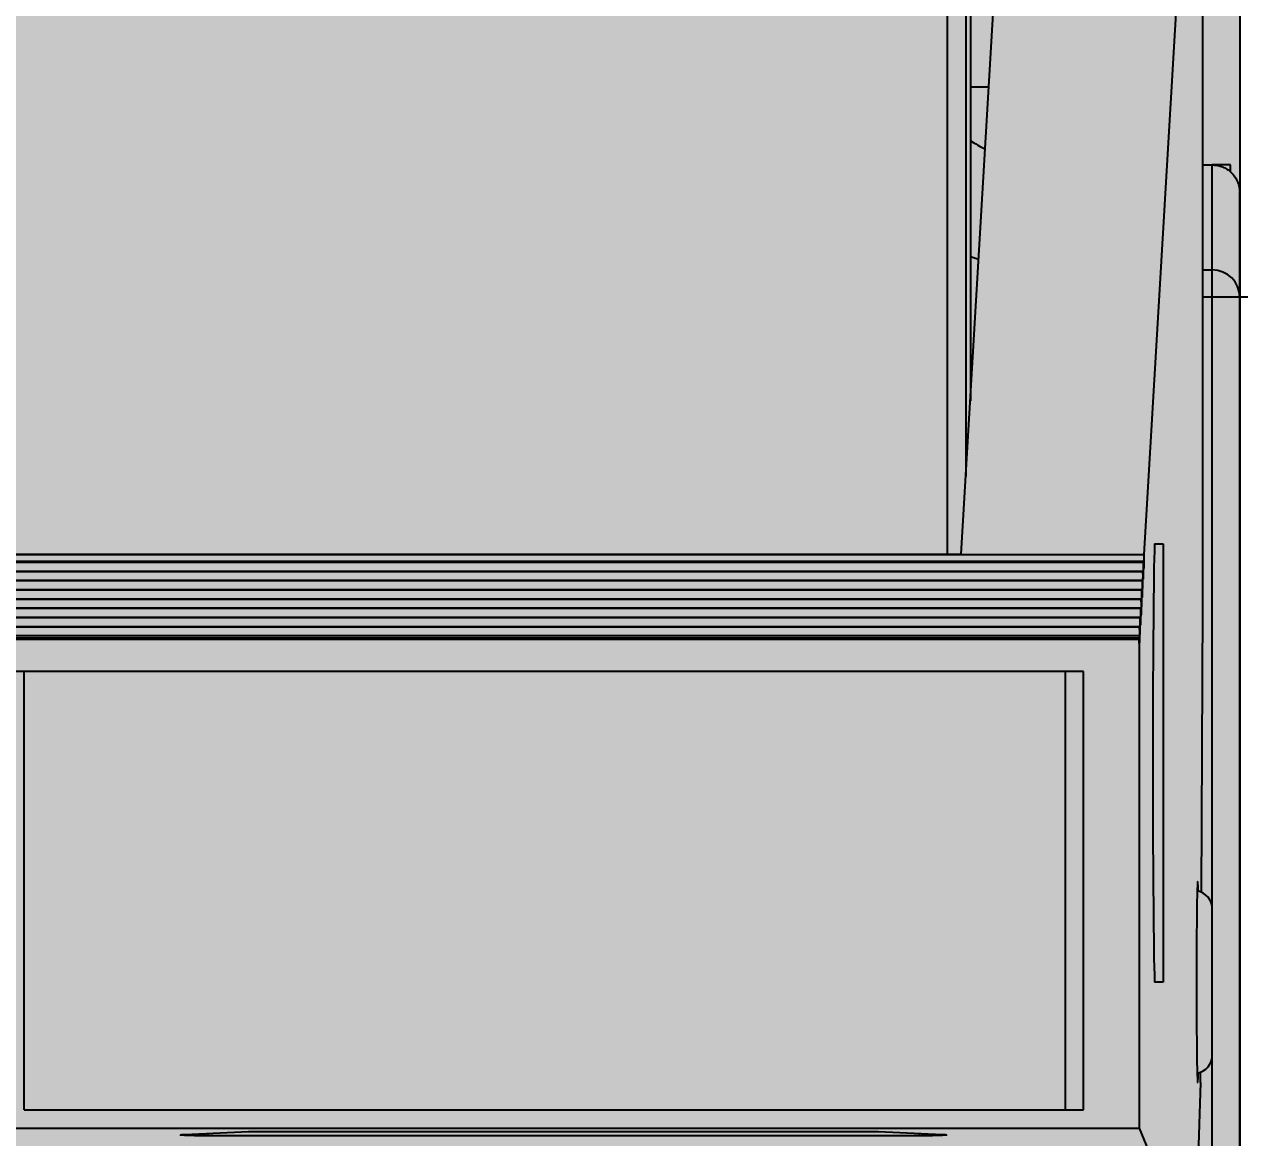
# Model space of a CAD drawing. Extents: x -20 to 1437, y -5898 to 436.
# Drawn here: x 928.63 to 941.94, y 65.35 to 77.55 of the extents above; entities that cross this region are included whole.
import ezdxf

# ---------------------------------------------------------------- set-up
doc = ezdxf.new("R2010")
doc.units = 0
doc.layers.add('MAIN-1', color=7, linetype='Continuous')
doc.layers.add('SYMS', color=7, linetype='Continuous')
doc.dimstyles.new('ISO-25', dxfattribs={"dimtxt": 2.5, "dimasz": 2.5, "dimexe": 1.25, "dimexo": 0.625, "dimtad": 1, "dimtxsty": 'Standard', "dimcen": 2.5, "dimadec": 0, "dimazin": 0, "dimtfac": 1, "dimtmove": 0, "dimatfit": 3, "dimfxl": 1, "dimarcsym": 0})

# ---------------------------------------------------------------- blocks, each defined once
blk = doc.blocks.new('*D43')
at = {"layer": 'Defpoints', "color": 0, "transparency": 16777216}
for p in [(1014.705, 432.767), (752.055, 274.435), (1014.705, -31.651)]:
    blk.add_point(p, dxfattribs=at)
at = {"layer": 'SYMS', "color": 0, "lineweight": -2, "transparency": 16777216}
for p, q in [((752.055, 275.06), (752.055, 434.017)), ((1014.705, -31.026), (1014.705, 434.017)), ((754.555, 432.767), (1012.205, 432.767))]:
    blk.add_line(p, q, dxfattribs=at)
at = {"layer": 'SYMS', "color": 0, "transparency": 16777216}
for points in [[(754.555, 433.183), (754.555, 432.35), (752.055, 432.767)], [(1012.205, 433.183), (1012.205, 432.35), (1014.705, 432.767)]]:
    blk.add_solid(points, dxfattribs=at)
at = {"layer": 'SYMS', "color": 0, "transparency": 16777216, "insert": (883.38, 434.85), "char_height": 2.5, "attachment_point": 5}
blk.add_mtext('262,65', dxfattribs=at)

msp = doc.modelspace()

# ---------------------------------------------------------------- hatches: boundary and pattern name
at = {"layer": 'SYMS', "true_color": 0x636466}
h = msp.add_hatch(color=251, dxfattribs=at)
h.dxf.hatch_style = 1
h.paths.add_polyline_path([(915.044, 38.159), (941.944, 38.159), (941.944, 117.159), (915.044, 117.159)])

# ---------------------------------------------------------------- linework, layer by layer
at = {"layer": 'MAIN-1'}
for p, q in [((938.994, 88.117), (938.994, 73.425)), ((941.54, 71.163), (941.54, 81.694)), ((938.894, 71.746), (939.475, 81.559)), ((941.475, 81.559), (940.894, 71.741)), ((938.745, 71.746), (938.745, 77.884)), ((938.945, 77.884), (938.945, 72.598)), ((939.197, 76.859), (938.994, 76.859)), ((941.54, 76.009), (941.644, 76.009)), ((941.844, 76.009), (941.644, 76.009)), ((941.644, 76.009), (941.656, 76.009)), ((941.644, 74.859), (941.644, 76.009)), ((941.656, 76.009), (941.669, 76.008)), ((941.669, 76.008), (941.681, 76.007)), ((941.681, 76.007), (941.694, 76.005)), ((941.694, 76.005), (941.706, 76.002)), ((941.844, 75.933), (941.844, 76.009)), ((941.706, 76.002), (941.718, 76)), ((941.718, 76), (941.731, 75.996)), ((941.731, 75.996), (941.743, 75.992)), ((941.743, 75.992), (941.755, 75.987)), ((941.755, 75.987), (941.768, 75.982)), ((941.768, 75.982), (941.78, 75.976)), ((941.78, 75.976), (941.792, 75.97)), ((941.792, 75.97), (941.804, 75.962)), ((941.804, 75.962), (941.816, 75.954)), ((941.816, 75.954), (941.828, 75.946)), ((941.828, 75.946), (941.84, 75.936)), ((941.84, 75.936), (941.851, 75.926)), ((941.851, 75.926), (941.862, 75.915)), ((941.862, 75.915), (941.873, 75.903)), ((941.873, 75.903), (941.883, 75.89)), ((941.883, 75.89), (941.892, 75.877)), ((941.892, 75.877), (941.901, 75.863)), ((941.901, 75.863), (941.91, 75.847)), ((941.91, 75.847), (941.917, 75.832)), ((941.917, 75.832), (941.924, 75.815)), ((941.924, 75.815), (941.93, 75.799)), ((941.93, 75.799), (941.935, 75.781)), ((941.935, 75.781), (941.939, 75.764)), ((941.939, 75.764), (941.941, 75.746)), ((941.941, 75.746), (941.943, 75.727)), ((941.943, 75.727), (941.944, 75.709)), ((941.944, 75.709), (941.944, 74.559)), ((941.944, 74.559), (941.944, 75.709)), ((941.54, 74.859), (941.644, 74.859)), ((941.644, 74.559), (941.644, 74.859)), ((941.644, 74.559), (941.54, 74.559)), ((941.644, 67.859), (941.644, 74.559)), ((941.944, 74.559), (941.644, 74.559)), ((941.944, 74.559), (941.944, 56.959)), ((941.944, 56.959), (941.944, 74.559)), ((942.239, 74.559), (941.944, 74.559)), ((917.985, 71.746), (938.894, 71.746)), ((941.009, 71.781), (941.007, 71.695)), ((941.011, 71.859), (941.009, 71.781)), ((941.011, 71.859), (941.105, 71.859)), ((941.105, 71.859), (941.105, 67.059)), ((915.985, 71.741), (940.894, 71.741)), ((915.986, 71.668), (940.893, 71.668)), ((915.99, 71.658), (940.889, 71.658)), ((940.889, 71.651), (940.888, 71.647)), ((940.888, 71.647), (940.888, 71.643)), ((940.888, 71.643), (940.888, 71.639)), ((940.888, 71.639), (940.888, 71.634)), ((940.888, 71.634), (940.888, 71.629)), ((940.888, 71.629), (940.888, 71.623)), ((940.888, 71.623), (940.888, 71.616)), ((940.888, 71.616), (940.888, 71.61)), ((940.889, 71.658), (940.889, 71.658)), ((940.889, 71.658), (940.889, 71.657)), ((940.889, 71.657), (940.889, 71.658)), ((940.889, 71.658), (940.889, 71.658)), ((940.889, 71.657), (940.889, 71.655)), ((940.89, 71.655), (940.889, 71.657)), ((940.889, 71.655), (940.889, 71.653)), ((940.889, 71.653), (940.889, 71.651)), ((940.89, 71.652), (940.89, 71.655)), ((940.89, 71.649), (940.89, 71.652)), ((940.89, 71.646), (940.89, 71.649)), ((940.89, 71.641), (940.89, 71.646)), ((940.89, 71.636), (940.89, 71.641)), ((940.89, 71.63), (940.89, 71.636)), ((940.89, 71.624), (940.89, 71.63)), ((940.891, 71.617), (940.89, 71.624)), ((940.891, 71.608), (940.891, 71.617)), ((940.894, 71.715), (940.893, 71.711)), ((940.893, 71.711), (940.893, 71.706)), ((940.893, 71.706), (940.893, 71.702)), ((940.893, 71.702), (940.893, 71.697)), ((940.893, 71.697), (940.893, 71.692)), ((940.893, 71.692), (940.893, 71.686)), ((940.893, 71.686), (940.893, 71.681)), ((940.893, 71.681), (940.893, 71.675)), ((940.893, 71.675), (940.893, 71.668)), ((940.893, 71.668), (940.893, 71.656)), ((940.893, 71.656), (940.893, 71.645)), ((940.893, 71.645), (940.893, 71.636)), ((940.893, 71.636), (940.893, 71.628)), ((940.893, 71.628), (940.893, 71.621)), ((940.893, 71.621), (940.893, 71.615)), ((940.893, 71.615), (940.893, 71.61)), ((940.894, 71.741), (940.894, 71.74)), ((940.894, 71.74), (940.894, 71.738)), ((940.894, 71.738), (940.894, 71.736)), ((940.894, 71.736), (940.894, 71.734)), ((940.894, 71.734), (940.894, 71.731)), ((940.894, 71.731), (940.894, 71.728)), ((940.894, 71.728), (940.894, 71.725)), ((940.894, 71.725), (940.894, 71.722)), ((940.894, 71.722), (940.894, 71.718)), ((940.894, 71.718), (940.894, 71.715)), ((941.007, 71.695), (941.005, 71.599)), ((915.992, 71.56), (940.887, 71.56)), ((915.996, 71.557), (940.883, 71.557)), ((940.882, 71.494), (940.881, 71.486)), ((940.881, 71.486), (940.881, 71.477)), ((940.881, 71.477), (940.881, 71.468)), ((940.883, 71.549), (940.882, 71.546)), ((940.882, 71.546), (940.882, 71.542)), ((940.882, 71.542), (940.882, 71.538)), ((940.882, 71.538), (940.882, 71.533)), ((940.882, 71.533), (940.882, 71.528)), ((940.882, 71.528), (940.882, 71.522)), ((940.882, 71.522), (940.882, 71.515)), ((940.882, 71.515), (940.882, 71.509)), ((940.882, 71.509), (940.882, 71.501)), ((940.882, 71.501), (940.882, 71.494)), ((940.883, 71.557), (940.883, 71.557)), ((940.883, 71.557), (940.883, 71.556)), ((940.883, 71.556), (940.883, 71.557)), ((940.883, 71.557), (940.883, 71.557)), ((940.883, 71.556), (940.883, 71.554)), ((940.884, 71.554), (940.883, 71.556)), ((940.883, 71.554), (940.883, 71.552)), ((940.883, 71.552), (940.883, 71.549)), ((940.884, 71.551), (940.884, 71.554)), ((940.884, 71.548), (940.884, 71.551)), ((940.884, 71.544), (940.884, 71.548)), ((940.884, 71.54), (940.884, 71.544)), ((940.884, 71.535), (940.884, 71.54)), ((940.884, 71.529), (940.884, 71.535)), ((940.885, 71.523), (940.884, 71.529)), ((940.885, 71.516), (940.885, 71.523)), ((940.885, 71.513), (940.885, 71.516)), ((940.885, 71.51), (940.885, 71.513)), ((940.885, 71.507), (940.885, 71.51)), ((940.885, 71.504), (940.885, 71.507)), ((940.885, 71.502), (940.885, 71.504)), ((940.885, 71.499), (940.885, 71.502)), ((940.885, 71.497), (940.885, 71.499)), ((940.885, 71.495), (940.885, 71.497)), ((940.885, 71.492), (940.885, 71.495)), ((940.885, 71.49), (940.885, 71.492)), ((940.885, 71.489), (940.885, 71.49)), ((940.885, 71.487), (940.885, 71.489)), ((940.885, 71.485), (940.885, 71.487)), ((940.885, 71.484), (940.885, 71.485)), ((940.885, 71.482), (940.885, 71.484)), ((940.885, 71.481), (940.885, 71.482)), ((940.885, 71.477), (940.885, 71.481)), ((940.885, 71.481), (940.885, 71.479)), ((940.885, 71.48), (940.885, 71.481)), ((940.885, 71.479), (940.885, 71.48)), ((940.887, 71.487), (940.886, 71.485)), ((940.886, 71.485), (940.886, 71.483)), ((940.886, 71.483), (940.886, 71.481)), ((940.886, 71.481), (940.886, 71.479)), ((940.886, 71.479), (940.886, 71.478)), ((940.886, 71.478), (940.886, 71.477)), ((940.888, 71.595), (940.887, 71.587)), ((940.887, 71.587), (940.887, 71.578)), ((940.887, 71.578), (940.887, 71.57)), ((940.887, 71.57), (940.887, 71.56)), ((940.887, 71.56), (940.887, 71.549)), ((940.887, 71.549), (940.887, 71.538)), ((940.887, 71.538), (940.887, 71.529)), ((940.887, 71.529), (940.887, 71.521)), ((940.887, 71.521), (940.887, 71.514)), ((940.887, 71.514), (940.887, 71.508)), ((940.887, 71.508), (940.887, 71.502)), ((940.887, 71.502), (940.887, 71.497)), ((940.887, 71.497), (940.887, 71.493)), ((940.887, 71.493), (940.887, 71.49)), ((940.887, 71.49), (940.887, 71.487)), ((940.888, 71.61), (940.888, 71.603)), ((940.888, 71.603), (940.888, 71.595)), ((940.891, 71.601), (940.891, 71.608)), ((940.891, 71.595), (940.891, 71.601)), ((940.891, 71.59), (940.891, 71.595)), ((940.891, 71.586), (940.891, 71.59)), ((940.891, 71.583), (940.891, 71.586)), ((940.891, 71.581), (940.891, 71.583)), ((940.891, 71.579), (940.891, 71.581)), ((940.891, 71.578), (940.891, 71.579)), ((940.892, 71.577), (940.891, 71.578)), ((940.893, 71.593), (940.892, 71.59)), ((940.892, 71.59), (940.892, 71.587)), ((940.892, 71.587), (940.892, 71.584)), ((940.892, 71.584), (940.892, 71.582)), ((940.892, 71.582), (940.892, 71.58)), ((940.892, 71.58), (940.892, 71.578)), ((940.892, 71.578), (940.892, 71.577)), ((940.892, 71.577), (940.892, 71.576)), ((940.892, 71.576), (940.892, 71.577)), ((940.892, 71.576), (940.892, 71.576)), ((940.892, 71.576), (940.892, 71.576)), ((940.892, 71.576), (940.892, 71.576)), ((940.892, 71.576), (940.892, 71.576)), ((940.893, 71.61), (940.893, 71.605)), ((940.893, 71.605), (940.893, 71.601)), ((940.893, 71.601), (940.893, 71.597)), ((940.893, 71.597), (940.893, 71.593)), ((941.004, 71.494), (941.002, 71.38)), ((941.005, 71.599), (941.004, 71.494)), ((915.998, 71.459), (940.881, 71.459)), ((916.002, 71.456), (940.877, 71.456)), ((916.004, 71.358), (940.875, 71.358)), ((916.008, 71.355), (940.871, 71.355)), ((940.871, 71.347), (940.87, 71.344)), ((940.87, 71.344), (940.87, 71.34)), ((940.871, 71.355), (940.871, 71.354)), ((940.871, 71.354), (940.871, 71.355)), ((940.871, 71.354), (940.871, 71.354)), ((940.871, 71.354), (940.871, 71.352)), ((940.872, 71.353), (940.871, 71.354)), ((940.871, 71.352), (940.871, 71.35)), ((940.871, 71.35), (940.871, 71.347)), ((940.872, 71.352), (940.872, 71.353)), ((940.872, 71.349), (940.872, 71.352)), ((940.872, 71.346), (940.872, 71.349)), ((940.872, 71.342), (940.872, 71.346)), ((940.876, 71.393), (940.875, 71.385)), ((940.875, 71.385), (940.875, 71.376)), ((940.875, 71.376), (940.875, 71.367)), ((940.875, 71.367), (940.875, 71.358)), ((940.875, 71.358), (940.875, 71.346)), ((940.875, 71.346), (940.875, 71.336)), ((940.877, 71.448), (940.876, 71.445)), ((940.876, 71.445), (940.876, 71.441)), ((940.876, 71.441), (940.876, 71.437)), ((940.876, 71.437), (940.876, 71.432)), ((940.876, 71.432), (940.876, 71.427)), ((940.876, 71.427), (940.876, 71.421)), ((940.876, 71.421), (940.876, 71.414)), ((940.876, 71.414), (940.876, 71.408)), ((940.876, 71.408), (940.876, 71.4)), ((940.876, 71.4), (940.876, 71.393)), ((940.877, 71.456), (940.877, 71.456)), ((940.877, 71.456), (940.877, 71.455)), ((940.877, 71.455), (940.877, 71.456)), ((940.877, 71.455), (940.877, 71.453)), ((940.878, 71.454), (940.877, 71.455)), ((940.877, 71.453), (940.877, 71.451)), ((940.877, 71.451), (940.877, 71.448)), ((940.878, 71.453), (940.878, 71.454)), ((940.878, 71.45), (940.878, 71.453)), ((940.878, 71.447), (940.878, 71.45)), ((940.878, 71.443), (940.878, 71.447)), ((940.878, 71.439), (940.878, 71.443)), ((940.878, 71.434), (940.878, 71.439)), ((940.878, 71.428), (940.878, 71.434)), ((940.879, 71.422), (940.878, 71.428)), ((940.879, 71.415), (940.879, 71.422)), ((940.879, 71.412), (940.879, 71.415)), ((940.879, 71.409), (940.879, 71.412)), ((940.879, 71.406), (940.879, 71.409)), ((940.879, 71.403), (940.879, 71.406)), ((940.879, 71.401), (940.879, 71.403)), ((940.879, 71.398), (940.879, 71.401)), ((940.879, 71.396), (940.879, 71.398)), ((940.879, 71.394), (940.879, 71.396)), ((940.879, 71.391), (940.879, 71.394)), ((940.879, 71.389), (940.879, 71.391)), ((940.879, 71.388), (940.879, 71.389)), ((940.879, 71.386), (940.879, 71.388)), ((940.879, 71.384), (940.879, 71.386)), ((940.879, 71.383), (940.879, 71.384)), ((940.879, 71.381), (940.879, 71.383)), ((940.879, 71.38), (940.879, 71.381)), ((940.879, 71.379), (940.879, 71.38)), ((940.879, 71.378), (940.879, 71.379)), ((940.879, 71.377), (940.879, 71.378)), ((940.879, 71.376), (940.879, 71.377)), ((940.879, 71.375), (940.879, 71.376)), ((940.879, 71.374), (940.879, 71.375)), ((940.879, 71.373), (940.879, 71.374)), ((940.879, 71.372), (940.879, 71.373)), ((940.879, 71.373), (940.879, 71.373)), ((940.879, 71.371), (940.879, 71.372)), ((940.879, 71.372), (940.879, 71.372)), ((940.88, 71.371), (940.879, 71.371)), ((940.881, 71.386), (940.88, 71.384)), ((940.88, 71.384), (940.88, 71.382)), ((940.88, 71.382), (940.88, 71.38)), ((940.88, 71.38), (940.88, 71.378)), ((940.88, 71.378), (940.88, 71.377)), ((940.88, 71.377), (940.88, 71.376)), ((940.88, 71.376), (940.88, 71.374)), ((940.88, 71.374), (940.88, 71.373)), ((940.88, 71.373), (940.88, 71.372)), ((940.88, 71.372), (940.88, 71.371)), ((940.88, 71.371), (940.88, 71.371)), ((940.88, 71.371), (940.88, 71.371)), ((940.88, 71.371), (940.88, 71.371)), ((940.88, 71.371), (940.88, 71.371)), ((940.88, 71.371), (940.88, 71.371)), ((940.88, 71.371), (940.88, 71.371)), ((940.88, 71.371), (940.88, 71.371)), ((940.88, 71.371), (940.88, 71.371)), ((940.88, 71.371), (940.88, 71.371)), ((940.88, 71.371), (940.88, 71.371)), ((940.881, 71.468), (940.881, 71.459)), ((940.881, 71.459), (940.881, 71.448)), ((940.881, 71.448), (940.881, 71.437)), ((940.881, 71.437), (940.881, 71.428)), ((940.881, 71.428), (940.881, 71.42)), ((940.881, 71.42), (940.881, 71.413)), ((940.881, 71.413), (940.881, 71.406)), ((940.881, 71.406), (940.881, 71.401)), ((940.881, 71.401), (940.881, 71.396)), ((940.881, 71.396), (940.881, 71.392)), ((940.881, 71.392), (940.881, 71.389)), ((940.881, 71.389), (940.881, 71.386)), ((940.885, 71.476), (940.885, 71.477)), ((940.885, 71.475), (940.885, 71.476)), ((940.885, 71.474), (940.885, 71.475)), ((940.885, 71.473), (940.885, 71.474)), ((940.885, 71.474), (940.885, 71.474)), ((940.885, 71.472), (940.885, 71.473)), ((940.885, 71.473), (940.885, 71.473)), ((940.885, 71.473), (940.885, 71.473)), ((940.886, 71.472), (940.885, 71.472)), ((940.886, 71.477), (940.886, 71.475)), ((940.886, 71.475), (940.886, 71.474)), ((940.886, 71.474), (940.886, 71.473)), ((940.886, 71.473), (940.886, 71.472)), ((940.886, 71.472), (940.886, 71.472)), ((940.886, 71.472), (940.886, 71.472)), ((940.886, 71.472), (940.886, 71.472)), ((940.886, 71.472), (940.886, 71.472)), ((940.886, 71.472), (940.886, 71.472)), ((940.886, 71.472), (940.886, 71.472)), ((940.886, 71.472), (940.886, 71.472)), ((940.886, 71.472), (940.886, 71.472)), ((940.886, 71.472), (940.886, 71.472)), ((941.002, 71.38), (941.001, 71.258)), ((916.01, 71.257), (940.869, 71.257)), ((916.014, 71.254), (940.865, 71.254)), ((940.865, 71.243), (940.864, 71.239)), ((940.864, 71.239), (940.864, 71.235)), ((940.864, 71.235), (940.864, 71.23)), ((940.864, 71.23), (940.864, 71.224)), ((940.864, 71.224), (940.864, 71.219)), ((940.864, 71.219), (940.864, 71.212)), ((940.864, 71.212), (940.864, 71.205)), ((940.865, 71.254), (940.865, 71.253)), ((940.865, 71.253), (940.865, 71.254)), ((940.865, 71.253), (940.865, 71.253)), ((940.865, 71.253), (940.865, 71.251)), ((940.866, 71.252), (940.865, 71.253)), ((940.865, 71.251), (940.865, 71.249)), ((940.865, 71.249), (940.865, 71.246)), ((940.865, 71.246), (940.865, 71.243)), ((940.866, 71.251), (940.866, 71.252)), ((940.866, 71.248), (940.866, 71.251)), ((940.866, 71.245), (940.866, 71.248)), ((940.866, 71.241), (940.866, 71.245)), ((940.866, 71.237), (940.866, 71.241)), ((940.866, 71.232), (940.866, 71.237)), ((940.866, 71.226), (940.866, 71.232)), ((940.867, 71.22), (940.866, 71.226)), ((940.867, 71.213), (940.867, 71.22)), ((940.867, 71.21), (940.867, 71.213)), ((940.87, 71.292), (940.869, 71.284)), ((940.869, 71.284), (940.869, 71.275)), ((940.869, 71.275), (940.869, 71.266)), ((940.869, 71.266), (940.869, 71.257)), ((940.869, 71.257), (940.869, 71.245)), ((940.869, 71.245), (940.869, 71.235)), ((940.869, 71.235), (940.869, 71.226)), ((940.869, 71.226), (940.869, 71.218)), ((940.869, 71.218), (940.869, 71.211)), ((940.87, 71.34), (940.87, 71.336)), ((940.87, 71.336), (940.87, 71.331)), ((940.87, 71.331), (940.87, 71.326)), ((940.87, 71.326), (940.87, 71.32)), ((940.87, 71.32), (940.87, 71.313)), ((940.87, 71.313), (940.87, 71.307)), ((940.87, 71.307), (940.87, 71.299)), ((940.87, 71.299), (940.87, 71.292)), ((940.872, 71.338), (940.872, 71.342)), ((940.872, 71.333), (940.872, 71.338)), ((940.872, 71.327), (940.872, 71.333)), ((940.873, 71.321), (940.872, 71.327)), ((940.873, 71.314), (940.873, 71.321)), ((940.873, 71.311), (940.873, 71.314)), ((940.873, 71.308), (940.873, 71.311)), ((940.873, 71.305), (940.873, 71.308)), ((940.873, 71.302), (940.873, 71.305)), ((940.873, 71.3), (940.873, 71.302)), ((940.873, 71.297), (940.873, 71.3)), ((940.873, 71.295), (940.873, 71.297)), ((940.873, 71.292), (940.873, 71.295)), ((940.873, 71.29), (940.873, 71.292)), ((940.873, 71.288), (940.873, 71.29)), ((940.873, 71.287), (940.873, 71.288)), ((940.873, 71.285), (940.873, 71.287)), ((940.873, 71.283), (940.873, 71.285)), ((940.873, 71.282), (940.873, 71.283)), ((940.873, 71.28), (940.873, 71.282)), ((940.873, 71.279), (940.873, 71.28)), ((940.873, 71.275), (940.873, 71.279)), ((940.873, 71.279), (940.873, 71.277)), ((940.873, 71.278), (940.873, 71.279)), ((940.873, 71.277), (940.873, 71.278)), ((940.873, 71.274), (940.873, 71.275)), ((940.873, 71.273), (940.873, 71.274)), ((940.873, 71.272), (940.873, 71.273)), ((940.873, 71.271), (940.873, 71.272)), ((940.873, 71.272), (940.873, 71.272)), ((940.873, 71.27), (940.873, 71.271)), ((940.873, 71.271), (940.873, 71.271)), ((940.874, 71.27), (940.873, 71.27)), ((940.875, 71.285), (940.874, 71.283)), ((940.874, 71.283), (940.874, 71.281)), ((940.874, 71.281), (940.874, 71.279)), ((940.874, 71.279), (940.874, 71.277)), ((940.874, 71.277), (940.874, 71.276)), ((940.874, 71.276), (940.874, 71.275)), ((940.874, 71.275), (940.874, 71.273)), ((940.874, 71.273), (940.874, 71.272)), ((940.874, 71.272), (940.874, 71.271)), ((940.874, 71.271), (940.874, 71.27)), ((940.874, 71.27), (940.874, 71.27)), ((940.874, 71.27), (940.874, 71.27)), ((940.874, 71.27), (940.874, 71.27)), ((940.874, 71.27), (940.874, 71.27)), ((940.874, 71.27), (940.874, 71.27)), ((940.874, 71.27), (940.874, 71.27)), ((940.874, 71.27), (940.874, 71.27)), ((940.874, 71.27), (940.874, 71.27)), ((940.874, 71.27), (940.874, 71.27)), ((940.874, 71.27), (940.874, 71.27)), ((940.875, 71.336), (940.875, 71.327)), ((940.875, 71.327), (940.875, 71.319)), ((940.875, 71.319), (940.875, 71.312)), ((940.875, 71.312), (940.875, 71.305)), ((940.875, 71.305), (940.875, 71.3)), ((940.875, 71.3), (940.875, 71.295)), ((940.875, 71.295), (940.875, 71.291)), ((940.875, 71.291), (940.875, 71.288)), ((940.875, 71.288), (940.875, 71.285)), ((941.001, 71.258), (940.999, 71.128)), ((916.016, 71.156), (940.863, 71.156)), ((916.02, 71.153), (940.859, 71.153)), ((940.858, 71.082), (940.857, 71.073)), ((940.859, 71.142), (940.858, 71.138)), ((940.858, 71.138), (940.858, 71.134)), ((940.858, 71.134), (940.858, 71.129)), ((940.858, 71.129), (940.858, 71.123)), ((940.858, 71.123), (940.858, 71.118)), ((940.858, 71.118), (940.858, 71.111)), ((940.858, 71.111), (940.858, 71.104)), ((940.858, 71.104), (940.858, 71.097)), ((940.858, 71.097), (940.858, 71.09)), ((940.858, 71.09), (940.858, 71.082)), ((940.859, 71.153), (940.859, 71.152)), ((940.859, 71.152), (940.859, 71.153)), ((940.859, 71.152), (940.859, 71.151)), ((940.86, 71.151), (940.859, 71.152)), ((940.859, 71.151), (940.859, 71.15)), ((940.859, 71.15), (940.859, 71.148)), ((940.859, 71.148), (940.859, 71.145)), ((940.859, 71.145), (940.859, 71.142)), ((940.86, 71.15), (940.86, 71.151)), ((940.86, 71.147), (940.86, 71.15)), ((940.86, 71.144), (940.86, 71.147)), ((940.86, 71.14), (940.86, 71.144)), ((940.86, 71.136), (940.86, 71.14)), ((940.86, 71.131), (940.86, 71.136)), ((940.86, 71.125), (940.86, 71.131)), ((940.861, 71.119), (940.86, 71.125)), ((940.861, 71.112), (940.861, 71.119)), ((940.861, 71.109), (940.861, 71.112)), ((940.861, 71.106), (940.861, 71.109)), ((940.861, 71.103), (940.861, 71.106)), ((940.861, 71.1), (940.861, 71.103)), ((940.861, 71.097), (940.861, 71.1)), ((940.861, 71.095), (940.861, 71.097)), ((940.861, 71.093), (940.861, 71.095)), ((940.861, 71.09), (940.861, 71.093)), ((940.861, 71.088), (940.861, 71.09)), ((940.861, 71.086), (940.861, 71.088)), ((940.861, 71.084), (940.861, 71.086)), ((940.861, 71.083), (940.861, 71.084)), ((940.861, 71.081), (940.861, 71.083)), ((940.861, 71.079), (940.861, 71.081)), ((940.861, 71.078), (940.861, 71.079)), ((940.861, 71.077), (940.861, 71.078)), ((940.863, 71.081), (940.862, 71.078)), ((940.862, 71.078), (940.862, 71.077)), ((940.864, 71.191), (940.863, 71.183)), ((940.863, 71.183), (940.863, 71.174)), ((940.863, 71.174), (940.863, 71.165)), ((940.863, 71.165), (940.863, 71.156)), ((940.863, 71.156), (940.863, 71.144)), ((940.863, 71.144), (940.863, 71.134)), ((940.863, 71.134), (940.863, 71.125)), ((940.863, 71.125), (940.863, 71.117)), ((940.863, 71.117), (940.863, 71.11)), ((940.863, 71.11), (940.863, 71.103)), ((940.863, 71.103), (940.863, 71.098)), ((940.863, 71.098), (940.863, 71.093)), ((940.863, 71.093), (940.863, 71.089)), ((940.863, 71.089), (940.863, 71.086)), ((940.863, 71.086), (940.863, 71.083)), ((940.863, 71.083), (940.863, 71.081)), ((940.864, 71.205), (940.864, 71.198)), ((940.864, 71.198), (940.864, 71.191)), ((940.867, 71.207), (940.867, 71.21)), ((940.867, 71.204), (940.867, 71.207)), ((940.867, 71.201), (940.867, 71.204)), ((940.867, 71.199), (940.867, 71.201)), ((940.867, 71.196), (940.867, 71.199)), ((940.867, 71.194), (940.867, 71.196)), ((940.867, 71.191), (940.867, 71.194)), ((940.867, 71.189), (940.867, 71.191)), ((940.867, 71.187), (940.867, 71.189)), ((940.867, 71.185), (940.867, 71.187)), ((940.867, 71.184), (940.867, 71.185)), ((940.867, 71.182), (940.867, 71.184)), ((940.867, 71.181), (940.867, 71.182)), ((940.867, 71.179), (940.867, 71.181)), ((940.867, 71.178), (940.867, 71.179)), ((940.867, 71.174), (940.867, 71.178)), ((940.867, 71.178), (940.867, 71.175)), ((940.867, 71.177), (940.867, 71.178)), ((940.867, 71.175), (940.867, 71.177)), ((940.867, 71.173), (940.867, 71.174)), ((940.867, 71.172), (940.867, 71.173)), ((940.867, 71.171), (940.867, 71.172)), ((940.867, 71.17), (940.867, 71.171)), ((940.867, 71.171), (940.867, 71.171)), ((940.868, 71.169), (940.867, 71.17)), ((940.867, 71.17), (940.867, 71.17)), ((940.869, 71.184), (940.868, 71.182)), ((940.868, 71.182), (940.868, 71.18)), ((940.868, 71.18), (940.868, 71.178)), ((940.868, 71.178), (940.868, 71.176)), ((940.868, 71.176), (940.868, 71.175)), ((940.868, 71.175), (940.868, 71.174)), ((940.868, 71.174), (940.868, 71.172)), ((940.868, 71.172), (940.868, 71.171)), ((940.868, 71.171), (940.868, 71.17)), ((940.868, 71.17), (940.868, 71.169)), ((940.868, 71.169), (940.868, 71.169)), ((940.868, 71.169), (940.868, 71.169)), ((940.868, 71.169), (940.868, 71.169)), ((940.868, 71.169), (940.868, 71.169)), ((940.868, 71.169), (940.868, 71.169)), ((940.868, 71.169), (940.868, 71.169)), ((940.868, 71.169), (940.868, 71.169)), ((940.868, 71.169), (940.868, 71.169)), ((940.868, 71.169), (940.868, 71.169)), ((940.868, 71.169), (940.868, 71.169)), ((940.868, 71.169), (940.868, 71.169)), ((940.869, 71.211), (940.869, 71.204)), ((940.869, 71.204), (940.869, 71.199)), ((940.869, 71.199), (940.869, 71.194)), ((940.869, 71.194), (940.869, 71.19)), ((940.869, 71.19), (940.869, 71.187)), ((940.869, 71.187), (940.869, 71.184)), ((940.999, 71.128), (940.998, 70.991)), ((941.525, 68.042), (941.54, 71.163)), ((916.022, 71.055), (940.857, 71.055)), ((916.026, 71.052), (940.853, 71.052)), ((916.028, 70.954), (940.851, 70.954)), ((916.032, 70.951), (940.847, 70.951)), ((940.847, 70.951), (940.847, 70.95)), ((940.847, 70.95), (940.847, 70.951)), ((940.847, 70.95), (940.847, 70.949)), ((940.848, 70.949), (940.847, 70.95)), ((940.847, 70.949), (940.847, 70.948)), ((940.847, 70.948), (940.847, 70.946)), ((940.847, 70.946), (940.847, 70.943)), ((940.848, 70.947), (940.848, 70.949)), ((940.848, 70.945), (940.848, 70.947)), ((940.848, 70.942), (940.848, 70.945)), ((940.852, 70.981), (940.851, 70.972)), ((940.851, 70.972), (940.851, 70.963)), ((940.851, 70.963), (940.851, 70.954)), ((940.851, 70.954), (940.851, 70.942)), ((940.853, 71.041), (940.852, 71.037)), ((940.852, 71.037), (940.852, 71.033)), ((940.852, 71.033), (940.852, 71.028)), ((940.852, 71.028), (940.852, 71.022)), ((940.852, 71.022), (940.852, 71.016)), ((940.852, 71.016), (940.852, 71.01)), ((940.852, 71.01), (940.852, 71.003)), ((940.852, 71.003), (940.852, 70.996)), ((940.852, 70.996), (940.852, 70.989)), ((940.852, 70.989), (940.852, 70.981)), ((940.853, 71.052), (940.853, 71.051)), ((940.853, 71.051), (940.853, 71.052)), ((940.853, 71.051), (940.853, 71.05)), ((940.854, 71.05), (940.853, 71.051)), ((940.853, 71.05), (940.853, 71.049)), ((940.853, 71.049), (940.853, 71.047)), ((940.853, 71.047), (940.853, 71.044)), ((940.853, 71.044), (940.853, 71.041)), ((940.854, 71.049), (940.854, 71.05)), ((940.854, 71.046), (940.854, 71.049)), ((940.854, 71.043), (940.854, 71.046)), ((940.854, 71.039), (940.854, 71.043)), ((940.854, 71.035), (940.854, 71.039)), ((940.854, 71.03), (940.854, 71.035)), ((940.854, 71.024), (940.854, 71.03)), ((940.855, 71.018), (940.854, 71.024)), ((940.855, 71.011), (940.855, 71.018)), ((940.855, 71.008), (940.855, 71.011)), ((940.855, 71.005), (940.855, 71.008)), ((940.855, 71.002), (940.855, 71.005)), ((940.855, 70.999), (940.855, 71.002)), ((940.855, 70.996), (940.855, 70.999)), ((940.855, 70.994), (940.855, 70.996)), ((940.855, 70.992), (940.855, 70.994)), ((940.855, 70.989), (940.855, 70.992)), ((940.855, 70.987), (940.855, 70.989)), ((940.855, 70.985), (940.855, 70.987)), ((940.855, 70.983), (940.855, 70.985)), ((940.855, 70.982), (940.855, 70.983)), ((940.855, 70.98), (940.855, 70.982)), ((940.855, 70.978), (940.855, 70.98)), ((940.855, 70.977), (940.855, 70.978)), ((940.855, 70.976), (940.855, 70.977)), ((940.855, 70.971), (940.855, 70.976)), ((940.855, 70.976), (940.855, 70.973)), ((940.855, 70.974), (940.855, 70.976)), ((940.855, 70.973), (940.855, 70.974)), ((940.855, 70.97), (940.855, 70.971)), ((940.855, 70.971), (940.855, 70.971)), ((940.855, 70.969), (940.855, 70.97)), ((940.855, 70.968), (940.855, 70.969)), ((940.855, 70.969), (940.855, 70.969)), ((940.856, 70.968), (940.855, 70.968)), ((940.857, 70.979), (940.856, 70.977)), ((940.856, 70.977), (940.856, 70.976)), ((940.856, 70.976), (940.856, 70.974)), ((940.856, 70.974), (940.856, 70.973)), ((940.856, 70.973), (940.856, 70.971)), ((940.856, 70.971), (940.856, 70.97)), ((940.856, 70.97), (940.856, 70.969)), ((940.856, 70.969), (940.856, 70.968)), ((940.856, 70.968), (940.856, 70.967)), ((940.856, 70.967), (940.856, 70.968)), ((940.856, 70.967), (940.856, 70.967)), ((940.856, 70.967), (940.856, 70.967)), ((940.856, 70.967), (940.856, 70.967)), ((940.856, 70.967), (940.856, 70.966)), ((940.856, 70.966), (940.856, 70.967)), ((940.856, 70.967), (940.856, 70.967)), ((940.856, 70.967), (940.856, 70.967)), ((940.856, 70.967), (940.856, 70.967)), ((940.856, 70.966), (940.856, 70.966)), ((940.856, 70.966), (940.856, 70.966)), ((940.856, 70.966), (940.856, 70.966)), ((940.857, 71.073), (940.857, 71.064)), ((940.857, 71.064), (940.857, 71.055)), ((940.857, 71.055), (940.857, 71.043)), ((940.857, 71.043), (940.857, 71.033)), ((940.857, 71.033), (940.857, 71.024)), ((940.857, 71.024), (940.857, 71.016)), ((940.857, 71.016), (940.857, 71.009)), ((940.857, 71.009), (940.857, 71.002)), ((940.857, 71.002), (940.857, 70.997)), ((940.857, 70.997), (940.857, 70.992)), ((940.857, 70.992), (940.857, 70.988)), ((940.857, 70.988), (940.857, 70.985)), ((940.857, 70.985), (940.857, 70.982)), ((940.857, 70.982), (940.857, 70.979)), ((940.861, 71.072), (940.861, 71.077)), ((940.861, 71.077), (940.861, 71.074)), ((940.861, 71.076), (940.861, 71.077)), ((940.861, 71.074), (940.861, 71.076)), ((940.861, 71.071), (940.861, 71.072)), ((940.861, 71.072), (940.861, 71.072)), ((940.861, 71.07), (940.861, 71.071)), ((940.861, 71.069), (940.861, 71.07)), ((940.861, 71.07), (940.861, 71.07)), ((940.862, 71.069), (940.861, 71.069)), ((940.862, 71.077), (940.862, 71.075)), ((940.862, 71.075), (940.862, 71.074)), ((940.862, 71.074), (940.862, 71.073)), ((940.862, 71.073), (940.862, 71.071)), ((940.862, 71.071), (940.862, 71.07)), ((940.862, 71.07), (940.862, 71.069)), ((940.862, 71.069), (940.862, 71.068)), ((940.862, 71.068), (940.862, 71.069)), ((940.862, 71.068), (940.862, 71.068)), ((940.862, 71.068), (940.862, 71.068)), ((940.862, 71.068), (940.862, 71.068)), ((940.862, 71.068), (940.862, 71.068)), ((940.862, 71.068), (940.862, 71.067)), ((940.862, 71.067), (940.862, 71.068)), ((940.862, 71.068), (940.862, 71.068)), ((940.862, 71.068), (940.862, 71.068)), ((940.862, 71.068), (940.862, 71.068)), ((940.862, 71.068), (940.862, 71.068)), ((940.862, 71.067), (940.862, 71.067)), ((940.998, 70.991), (940.997, 70.848)), ((916.034, 70.853), (940.845, 70.853)), ((940.842, 70.824), (916.197, 70.824)), ((940.842, 70.823), (940.842, 70.824)), ((940.842, 70.824), (940.842, 70.824)), ((940.842, 70.824), (940.842, 70.824)), ((940.842, 70.824), (940.842, 70.823)), ((940.842, 70.822), (940.842, 70.823)), ((940.842, 70.823), (940.842, 70.823)), ((940.842, 70.823), (940.842, 70.823)), ((940.842, 70.823), (940.842, 70.823)), ((940.842, 70.823), (940.842, 70.823)), ((940.842, 70.823), (940.842, 70.823)), ((940.842, 70.823), (940.842, 70.823)), ((940.842, 70.823), (940.842, 70.822)), ((940.843, 70.821), (940.842, 70.822)), ((940.842, 70.822), (940.842, 70.822)), ((940.842, 70.822), (940.842, 70.821)), ((940.842, 70.821), (940.842, 70.821)), ((940.842, 70.821), (940.842, 70.82)), ((940.842, 70.82), (940.842, 70.819)), ((940.842, 70.819), (940.842, 70.818)), ((940.842, 70.818), (940.842, 70.817)), ((940.842, 70.817), (940.842, 70.816)), ((940.842, 70.816), (940.842, 70.815)), ((940.842, 70.815), (940.842, 70.813)), ((940.842, 70.813), (940.842, 70.812)), ((940.842, 70.812), (940.842, 70.811)), ((940.843, 70.82), (940.843, 70.821)), ((940.843, 70.819), (940.843, 70.82)), ((940.843, 70.818), (940.843, 70.819)), ((940.843, 70.819), (940.843, 70.819)), ((940.843, 70.817), (940.843, 70.818)), ((940.843, 70.815), (940.843, 70.817)), ((940.843, 70.814), (940.843, 70.815)), ((940.843, 70.813), (940.843, 70.814)), ((940.843, 70.812), (940.843, 70.813)), ((940.843, 70.81), (940.843, 70.812)), ((940.846, 70.88), (940.845, 70.871)), ((940.845, 70.871), (940.845, 70.862)), ((940.845, 70.862), (940.845, 70.853)), ((940.845, 70.853), (940.845, 70.844)), ((940.845, 70.844), (940.845, 70.836)), ((940.845, 70.836), (940.845, 70.828)), ((940.845, 70.828), (940.845, 70.821)), ((940.845, 70.821), (940.845, 70.814)), ((940.845, 70.814), (940.845, 70.808)), ((940.847, 70.94), (940.846, 70.936)), ((940.846, 70.936), (940.846, 70.932)), ((940.846, 70.932), (940.846, 70.927)), ((940.846, 70.927), (940.846, 70.921)), ((940.846, 70.921), (940.846, 70.915)), ((940.846, 70.915), (940.846, 70.909)), ((940.846, 70.909), (940.846, 70.902)), ((940.846, 70.902), (940.846, 70.895)), ((940.846, 70.895), (940.846, 70.888)), ((940.846, 70.888), (940.846, 70.88)), ((940.847, 70.943), (940.847, 70.94)), ((940.848, 70.938), (940.848, 70.942)), ((940.848, 70.934), (940.848, 70.938)), ((940.848, 70.929), (940.848, 70.934)), ((940.848, 70.923), (940.848, 70.929)), ((940.849, 70.917), (940.848, 70.923)), ((940.849, 70.91), (940.849, 70.917)), ((940.849, 70.907), (940.849, 70.91)), ((940.849, 70.904), (940.849, 70.907)), ((940.849, 70.901), (940.849, 70.904)), ((940.849, 70.898), (940.849, 70.901)), ((940.849, 70.895), (940.849, 70.898)), ((940.849, 70.893), (940.849, 70.895)), ((940.849, 70.891), (940.849, 70.893)), ((940.849, 70.888), (940.849, 70.891)), ((940.849, 70.886), (940.849, 70.888)), ((940.849, 70.884), (940.849, 70.886)), ((940.849, 70.882), (940.849, 70.884)), ((940.849, 70.881), (940.849, 70.882)), ((940.849, 70.879), (940.849, 70.881)), ((940.849, 70.877), (940.849, 70.879)), ((940.849, 70.876), (940.849, 70.877)), ((940.849, 70.875), (940.849, 70.876)), ((940.849, 70.87), (940.849, 70.875)), ((940.849, 70.875), (940.849, 70.872)), ((940.849, 70.873), (940.849, 70.875)), ((940.849, 70.872), (940.849, 70.873)), ((940.849, 70.869), (940.849, 70.87)), ((940.849, 70.87), (940.849, 70.87)), ((940.849, 70.868), (940.849, 70.869)), ((940.85, 70.867), (940.849, 70.868)), ((940.849, 70.868), (940.849, 70.868)), ((940.851, 70.878), (940.85, 70.876)), ((940.85, 70.876), (940.85, 70.875)), ((940.85, 70.875), (940.85, 70.873)), ((940.85, 70.873), (940.85, 70.872)), ((940.85, 70.872), (940.85, 70.87)), ((940.85, 70.87), (940.85, 70.869)), ((940.85, 70.869), (940.85, 70.868)), ((940.85, 70.868), (940.85, 70.867)), ((940.85, 70.867), (940.85, 70.866)), ((940.85, 70.866), (940.85, 70.867)), ((940.85, 70.867), (940.85, 70.867)), ((940.85, 70.866), (940.85, 70.866)), ((940.85, 70.866), (940.85, 70.866)), ((940.85, 70.866), (940.85, 70.866)), ((940.85, 70.866), (940.85, 70.865)), ((940.85, 70.865), (940.85, 70.866)), ((940.85, 70.866), (940.85, 70.866)), ((940.85, 70.866), (940.85, 70.866)), ((940.85, 70.866), (940.85, 70.866)), ((940.85, 70.865), (940.85, 70.865)), ((940.85, 70.865), (940.85, 70.865)), ((940.85, 70.865), (940.85, 70.865)), ((940.851, 70.942), (940.851, 70.932)), ((940.851, 70.932), (940.851, 70.923)), ((940.851, 70.923), (940.851, 70.915)), ((940.851, 70.915), (940.851, 70.907)), ((940.851, 70.907), (940.851, 70.901)), ((940.851, 70.901), (940.851, 70.896)), ((940.851, 70.896), (940.851, 70.891)), ((940.851, 70.891), (940.851, 70.887)), ((940.851, 70.887), (940.851, 70.884)), ((940.851, 70.884), (940.851, 70.881)), ((940.851, 70.881), (940.851, 70.878)), ((940.997, 70.848), (940.996, 70.699)), ((940.842, 70.809), (916.333, 70.809)), ((940.842, 70.811), (940.842, 70.809)), ((940.842, 70.809), (940.842, 65.459)), ((940.843, 70.809), (940.843, 70.81)), ((940.843, 70.804), (940.843, 70.809)), ((940.843, 70.8), (940.843, 70.804)), ((940.843, 70.796), (940.843, 70.8)), ((940.843, 70.792), (940.843, 70.796)), ((940.843, 70.789), (940.843, 70.792)), ((940.843, 70.786), (940.843, 70.789)), ((940.843, 70.783), (940.843, 70.786)), ((940.843, 70.78), (940.843, 70.783)), ((940.843, 70.778), (940.843, 70.78)), ((940.843, 70.775), (940.843, 70.778)), ((940.843, 70.773), (940.843, 70.775)), ((940.843, 70.772), (940.843, 70.773)), ((940.844, 70.77), (940.843, 70.772)), ((940.845, 70.778), (940.844, 70.774)), ((940.844, 70.774), (940.844, 70.772)), ((940.844, 70.772), (940.844, 70.77)), ((940.844, 70.77), (940.844, 70.768)), ((940.844, 70.769), (940.844, 70.77)), ((940.844, 70.768), (940.844, 70.769)), ((940.844, 70.768), (940.844, 70.767)), ((940.844, 70.767), (940.844, 70.768)), ((940.844, 70.767), (940.844, 70.767)), ((940.844, 70.767), (940.844, 70.767)), ((940.844, 70.767), (940.844, 70.767)), ((940.845, 70.808), (940.845, 70.802)), ((940.845, 70.802), (940.845, 70.796)), ((940.845, 70.796), (940.845, 70.791)), ((940.845, 70.791), (940.845, 70.786)), ((940.845, 70.786), (940.845, 70.782)), ((940.845, 70.782), (940.845, 70.778)), ((940.996, 70.699), (940.995, 70.544)), ((928.633, 70.459), (928.433, 70.459)), ((940.033, 70.459), (928.633, 70.459)), ((928.633, 65.659), (928.633, 70.459)), ((940.233, 70.459), (940.033, 70.459)), ((940.033, 70.459), (940.033, 65.659)), ((940.233, 65.659), (940.233, 70.459)), ((940.995, 70.544), (940.994, 70.385)), ((940.994, 70.385), (940.993, 70.222)), ((940.993, 70.222), (940.993, 70.056)), ((940.993, 70.056), (940.992, 69.887)), ((940.992, 69.887), (940.992, 69.717)), ((940.992, 69.717), (940.992, 69.545)), ((940.992, 69.545), (940.992, 69.373)), ((940.992, 69.373), (940.992, 69.201)), ((940.992, 69.201), (940.992, 69.031)), ((940.992, 69.031), (940.993, 68.862)), ((940.993, 68.862), (940.993, 68.696)), ((940.993, 68.696), (940.994, 68.533)), ((940.994, 68.533), (940.995, 68.374)), ((940.995, 68.374), (940.996, 68.219)), ((940.996, 68.219), (940.997, 68.07)), ((941.483, 68.154), (941.482, 68.148)), ((941.484, 68.159), (941.483, 68.158)), ((941.483, 68.158), (941.483, 68.154)), ((941.485, 68.157), (941.484, 68.159)), ((941.485, 68.152), (941.485, 68.157)), ((941.486, 68.144), (941.485, 68.152)), ((940.997, 68.07), (940.998, 67.927)), ((941.478, 68.04), (941.477, 68.016)), ((941.479, 68.082), (941.478, 68.062)), ((941.478, 68.062), (941.478, 68.04)), ((941.48, 68.1), (941.479, 68.082)), ((941.481, 68.129), (941.48, 68.116)), ((941.48, 68.116), (941.48, 68.1)), ((941.482, 68.148), (941.481, 68.14)), ((941.481, 68.14), (941.481, 68.129)), ((941.487, 68.132), (941.486, 68.144)), ((941.488, 68.117), (941.487, 68.132)), ((941.488, 68.099), (941.488, 68.117)), ((941.489, 68.078), (941.488, 68.099)), ((941.49, 68.054), (941.489, 68.078)), ((940.998, 67.927), (940.999, 67.79)), ((941.476, 67.93), (941.475, 67.898)), ((941.475, 67.898), (941.475, 67.864)), ((941.477, 67.989), (941.476, 67.961)), ((941.476, 67.961), (941.476, 67.93)), ((941.477, 68.016), (941.477, 67.989)), ((940.999, 67.79), (941.001, 67.66)), ((941.474, 67.751), (941.473, 67.71)), ((941.475, 67.864), (941.474, 67.828)), ((941.474, 67.828), (941.474, 67.79)), ((941.474, 67.79), (941.474, 67.751)), ((941.644, 66.259), (941.644, 67.859)), ((941.001, 67.66), (941.002, 67.538)), ((941.473, 67.667), (941.472, 67.624)), ((941.472, 67.624), (941.472, 67.579)), ((941.473, 67.71), (941.473, 67.667)), ((941.002, 67.538), (941.004, 67.424)), ((941.472, 67.486), (941.471, 67.438)), ((941.472, 67.579), (941.472, 67.533)), ((941.472, 67.533), (941.472, 67.486)), ((941.004, 67.424), (941.005, 67.319)), ((941.471, 67.438), (941.471, 67.389)), ((941.471, 67.389), (941.471, 67.34)), ((941.005, 67.319), (941.007, 67.223)), ((941.007, 67.223), (941.009, 67.137)), ((941.471, 67.34), (941.471, 67.289)), ((941.471, 67.289), (941.471, 67.239)), ((941.471, 67.239), (941.471, 67.188)), ((941.009, 67.137), (941.011, 67.059)), ((941.471, 67.188), (941.471, 67.136)), ((941.471, 67.136), (941.471, 67.085)), ((941.471, 67.085), (941.471, 67.033)), ((941.105, 67.059), (941.011, 67.059)), ((941.471, 67.033), (941.471, 66.982)), ((941.471, 66.982), (941.471, 66.93)), ((941.471, 66.93), (941.471, 66.879)), ((941.471, 66.879), (941.471, 66.829)), ((941.471, 66.829), (941.471, 66.778)), ((941.471, 66.778), (941.471, 66.729)), ((941.471, 66.729), (941.471, 66.68)), ((941.471, 66.68), (941.472, 66.632)), ((941.472, 66.632), (941.472, 66.585)), ((941.472, 66.585), (941.472, 66.539)), ((941.472, 66.539), (941.472, 66.494)), ((941.472, 66.494), (941.473, 66.451)), ((941.473, 66.451), (941.473, 66.408)), ((941.473, 66.408), (941.474, 66.367)), ((941.474, 66.367), (941.474, 66.328)), ((941.474, 66.328), (941.474, 66.29)), ((941.474, 66.29), (941.475, 66.254)), ((941.475, 66.254), (941.475, 66.22)), ((941.475, 66.22), (941.476, 66.188)), ((941.476, 66.188), (941.476, 66.157)), ((941.476, 66.157), (941.477, 66.129)), ((941.644, 57.259), (941.644, 66.259)), ((941.477, 66.129), (941.477, 66.102)), ((941.477, 66.102), (941.478, 66.078)), ((941.478, 66.078), (941.478, 66.056)), ((941.478, 66.056), (941.479, 66.035)), ((941.479, 66.035), (941.48, 66.018)), ((941.488, 66.019), (941.489, 66.04)), ((941.489, 66.04), (941.49, 66.064)), ((941.516, 65.959), (941.516, 66.073)), ((941.516, 65.959), (941.378, 61.978)), ((941.48, 66.018), (941.48, 66.002)), ((941.48, 66.002), (941.481, 65.989)), ((941.481, 65.989), (941.481, 65.978)), ((941.481, 65.978), (941.482, 65.97)), ((941.482, 65.97), (941.483, 65.964)), ((941.483, 65.964), (941.483, 65.96)), ((941.483, 65.96), (941.484, 65.959)), ((941.484, 65.959), (941.485, 65.961)), ((941.485, 65.966), (941.486, 65.974)), ((941.485, 65.961), (941.485, 65.966)), ((941.486, 65.974), (941.487, 65.986)), ((941.487, 65.986), (941.488, 66.001)), ((941.488, 66.001), (941.488, 66.019)), ((928.633, 65.659), (940.033, 65.659)), ((940.033, 65.659), (940.233, 65.659)), ((916.333, 65.459), (940.842, 65.459)), ((930.342, 65.384), (930.342, 65.385)), ((930.342, 65.385), (930.344, 65.385)), ((930.343, 65.383), (930.342, 65.384)), ((930.342, 65.384), (930.342, 65.384)), ((930.345, 65.383), (930.343, 65.383)), ((930.344, 65.385), (930.346, 65.386)), ((930.347, 65.383), (930.345, 65.383)), ((930.346, 65.386), (930.348, 65.386)), ((930.349, 65.382), (930.347, 65.383)), ((930.348, 65.386), (930.352, 65.386)), ((930.353, 65.382), (930.349, 65.382)), ((930.352, 65.386), (930.357, 65.387)), ((930.357, 65.381), (930.353, 65.382)), ((930.357, 65.387), (930.362, 65.387)), ((930.361, 65.381), (930.357, 65.381)), ((930.366, 65.381), (930.361, 65.381)), ((930.362, 65.387), (930.368, 65.388)), ((930.372, 65.38), (930.366, 65.381)), ((930.368, 65.388), (930.375, 65.388)), ((930.378, 65.38), (930.372, 65.38)), ((930.375, 65.388), (930.382, 65.389)), ((930.384, 65.38), (930.378, 65.38)), ((930.382, 65.389), (930.39, 65.389)), ((930.392, 65.379), (930.384, 65.38)), ((930.39, 65.389), (931.089, 65.421)), ((930.399, 65.379), (930.392, 65.379)), ((930.407, 65.379), (930.399, 65.379)), ((930.416, 65.378), (930.407, 65.379)), ((930.425, 65.378), (930.416, 65.378)), ((930.435, 65.378), (930.425, 65.378)), ((930.445, 65.377), (930.435, 65.378)), ((930.455, 65.377), (930.445, 65.377)), ((930.466, 65.377), (930.455, 65.377)), ((930.477, 65.377), (930.466, 65.377)), ((930.488, 65.377), (930.477, 65.377)), ((930.5, 65.376), (930.488, 65.377)), ((930.512, 65.376), (930.5, 65.376)), ((930.524, 65.376), (930.512, 65.376)), ((930.536, 65.376), (930.524, 65.376)), ((930.549, 65.376), (930.536, 65.376)), ((930.562, 65.376), (930.549, 65.376)), ((930.574, 65.376), (930.562, 65.376)), ((930.587, 65.375), (930.574, 65.376)), ((930.601, 65.375), (930.587, 65.375)), ((930.614, 65.375), (930.601, 65.375)), ((930.628, 65.375), (930.614, 65.375)), ((930.642, 65.375), (930.628, 65.375)), ((930.642, 65.4), (930.642, 65.375)), ((938.437, 65.375), (930.642, 65.375)), ((931.089, 65.421), (937.989, 65.421)), ((937.989, 65.421), (938.689, 65.389)), ((938.437, 65.375), (938.437, 65.4)), ((938.468, 65.375), (938.437, 65.375)), ((938.495, 65.375), (938.468, 65.375)), ((938.519, 65.376), (938.495, 65.375)), ((938.54, 65.376), (938.519, 65.376)), ((938.559, 65.376), (938.54, 65.376)), ((938.576, 65.376), (938.559, 65.376)), ((938.591, 65.377), (938.576, 65.376)), ((938.605, 65.377), (938.591, 65.377)), ((938.619, 65.377), (938.605, 65.377)), ((938.631, 65.377), (938.619, 65.377)), ((938.644, 65.378), (938.631, 65.377)), ((938.655, 65.378), (938.644, 65.378)), ((938.666, 65.378), (938.655, 65.378)), ((938.676, 65.379), (938.666, 65.378)), ((938.685, 65.379), (938.676, 65.379)), ((938.694, 65.38), (938.685, 65.379)), ((938.689, 65.389), (938.701, 65.388)), ((938.702, 65.38), (938.694, 65.38)), ((938.701, 65.388), (938.711, 65.388)), ((938.709, 65.38), (938.702, 65.38)), ((938.715, 65.381), (938.709, 65.38)), ((938.711, 65.388), (938.72, 65.387)), ((938.72, 65.381), (938.715, 65.381)), ((938.72, 65.387), (938.726, 65.387)), ((938.725, 65.382), (938.72, 65.381)), ((938.729, 65.382), (938.725, 65.382)), ((938.726, 65.387), (938.728, 65.386)), ((938.728, 65.386), (938.735, 65.386)), ((938.732, 65.383), (938.729, 65.382)), ((938.734, 65.383), (938.732, 65.383)), ((938.736, 65.384), (938.734, 65.383)), ((938.735, 65.386), (938.737, 65.385)), ((938.738, 65.384), (938.736, 65.384)), ((938.737, 65.385), (938.738, 65.385)), ((938.738, 65.385), (938.738, 65.385)), ((938.738, 65.385), (938.738, 65.384)), ((940.842, 65.459), (941.246, 64.484))]:
    msp.add_line(p, q, dxfattribs=at)
for centre, radius, start, end in [((939.894, 77.659), 1.65, 236.9443, 243.4807), ((939.894, 77.659), 2.8, 251.2507, 253.2267), ((941.644, 74.559), 0.3, 0, 90), ((941.444, 67.859), 0.2, 0, 80.0333), ((941.444, 66.259), 0.2, 279.9666, 0)]:
    msp.add_arc(centre, radius, start, end, dxfattribs=at)
at = {"layer": 'SYMS'}
msp.add_lwpolyline([(915.044, 117.159), (941.944, 117.159), (941.944, 38.159), (915.044, 38.159)], close=True, dxfattribs=at)

# ---------------------------------------------------------------- dimensions: what is measured, and where the dimension line sits
dim = msp.add_linear_dim(base=(1014.705, 432.767), p1=(752.055, 274.435), p2=(1014.705, -31.651), dimstyle='ISO-25', dxfattribs=at)
dim.commit()
dim.dimension.update_dxf_attribs({"geometry": '*D43', "text_midpoint": (883.38, 434.85)})

doc.saveas('drawing.dxf')
